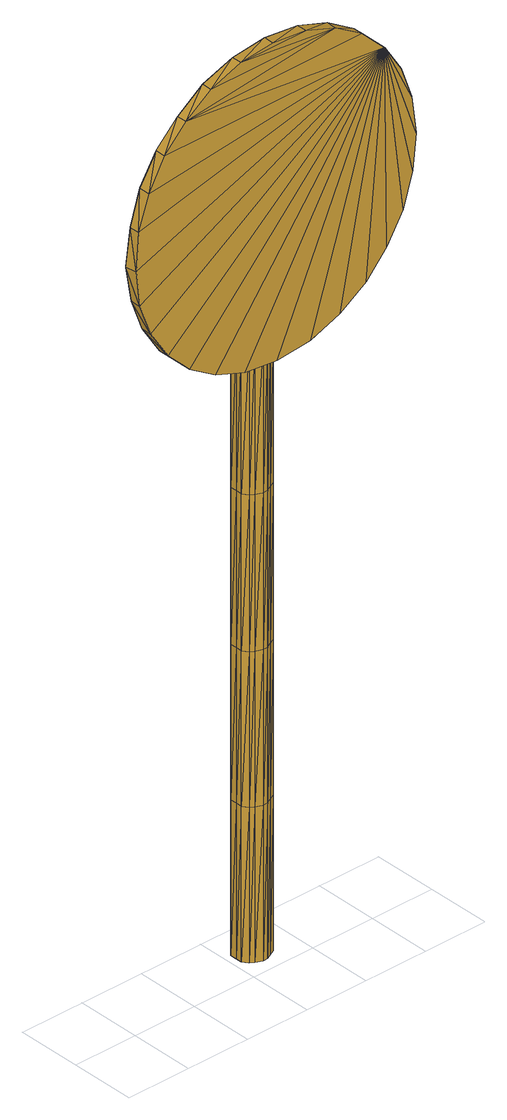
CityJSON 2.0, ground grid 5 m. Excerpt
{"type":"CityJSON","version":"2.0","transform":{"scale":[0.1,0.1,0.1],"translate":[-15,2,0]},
"CityObjects":{
"cityfurniture1":{"type":"CityFurniture","geometry":[{"type":"CompositeSurface","lod":"2","boundaries":[[[0,1,2]],[[2,3,0]],[[4,0,3]],[[3,5,4]],[[6,4,5]],[[5,7,6]],[[8,6,7]],[[7,9,8]],[[10,8,9]],[[9,11,10]],[[12,10,11]],[[11,13,12]],[[14,12,13]],[[13,15,14]],[[16,14,15]],[[15,17,16]],[[18,16,17]],[[17,19,18]],[[20,18,19]],[[19,21,20]],[[22,20,21]],[[21,23,22]],[[24,22,23]],[[23,25,24]],[[26,24,25]],[[25,27,26]],[[28,26,27]],[[27,29,28]],[[30,28,29]],[[29,31,30]],[[32,30,31]],[[31,33,32]],[[34,32,33]],[[33,35,34]],[[36,34,35]],[[35,37,36]],[[38,36,37]],[[37,39,38]],[[40,38,39]],[[39,41,40]],[[42,40,41]],[[41,43,42]],[[44,42,43]],[[43,45,44]],[[46,44,45]],[[45,47,46]],[[48,46,47]],[[47,49,48]],[[50,48,49]],[[49,51,50]],[[52,50,51]],[[51,53,52]],[[54,52,53]],[[53,55,54]],[[1,54,55]],[[55,2,1]],[[21,19,17]],[[21,17,15]],[[21,15,13]],[[21,13,11]],[[21,11,9]],[[21,9,7]],[[21,7,5]],[[21,5,3]],[[21,3,2]],[[21,2,55]],[[21,55,53]],[[21,53,51]],[[21,51,49]],[[21,49,47]],[[21,47,45]],[[21,45,43]],[[21,43,41]],[[21,41,39]],[[21,39,37]],[[21,37,35]],[[23,21,35]],[[25,23,35]],[[25,35,33]],[[25,33,31]],[[27,25,31]],[[27,31,29]],[[26,28,30]],[[16,18,20]],[[14,16,20]],[[12,14,20]],[[10,12,20]],[[8,10,20]],[[6,8,20]],[[4,6,20]],[[0,4,20]],[[1,0,20]],[[54,1,20]],[[52,54,20]],[[50,52,20]],[[48,50,20]],[[46,48,20]],[[44,46,20]],[[42,44,20]],[[40,42,20]],[[38,40,20]],[[36,38,20]],[[34,36,20]],[[34,20,22]],[[34,22,24]],[[32,34,24]],[[30,32,24]],[[26,30,24]]]}]},
"cityfurniture2":{"type":"CityFurniture","geometry":[{"type":"CompositeSurface","lod":"2","boundaries":[[[56,57,58]],[[56,59,57]],[[56,60,59]],[[56,61,60]],[[56,62,61]],[[56,63,62]],[[56,64,63]],[[56,65,64]],[[56,66,65]],[[56,67,66]],[[56,68,67]],[[56,69,68]],[[56,70,69]],[[56,71,70]],[[56,72,71]],[[56,73,72]],[[56,74,73]],[[56,58,74]],[[58,75,76]],[[58,57,75]],[[57,77,75]],[[57,59,77]],[[59,78,77]],[[59,60,78]],[[60,79,78]],[[60,61,79]],[[61,80,79]],[[61,62,80]],[[62,81,80]],[[62,63,81]],[[63,82,81]],[[63,64,82]],[[64,83,82]],[[64,65,83]],[[65,84,83]],[[65,66,84]],[[66,85,84]],[[66,67,85]],[[67,86,85]],[[67,68,86]],[[68,87,86]],[[68,69,87]],[[69,88,87]],[[69,70,88]],[[70,89,88]],[[70,71,89]],[[71,90,89]],[[71,72,90]],[[72,91,90]],[[72,73,91]],[[73,92,91]],[[73,74,92]],[[74,76,92]],[[74,58,76]],[[76,93,94]],[[76,75,93]],[[75,95,93]],[[75,77,95]],[[77,96,95]],[[77,78,96]],[[78,97,96]],[[78,79,97]],[[79,98,97]],[[79,80,98]],[[80,99,98]],[[80,81,99]],[[81,100,99]],[[81,82,100]],[[82,101,100]],[[82,83,101]],[[83,102,101]],[[83,84,102]],[[84,103,102]],[[84,85,103]],[[85,104,103]],[[85,86,104]],[[86,105,104]],[[86,87,105]],[[87,106,105]],[[87,88,106]],[[88,107,106]],[[88,89,107]],[[89,108,107]],[[89,90,108]],[[90,109,108]],[[90,91,109]],[[91,110,109]],[[91,92,110]],[[92,94,110]],[[92,76,94]],[[94,111,112]],[[94,93,111]],[[93,113,111]],[[93,95,113]],[[95,114,113]],[[95,96,114]],[[96,115,114]],[[96,97,115]],[[97,116,115]],[[97,98,116]],[[98,117,116]],[[98,99,117]],[[99,118,117]],[[99,100,118]],[[100,119,118]],[[100,101,119]],[[101,120,119]],[[101,102,120]],[[102,121,120]],[[102,103,121]],[[103,122,121]],[[103,104,122]],[[104,123,122]],[[104,105,123]],[[105,124,123]],[[105,106,124]],[[106,125,124]],[[106,107,125]],[[107,126,125]],[[107,108,126]],[[108,127,126]],[[108,109,127]],[[109,128,127]],[[109,110,128]],[[110,112,128]],[[110,94,112]],[[112,129,130]],[[112,111,129]],[[111,131,129]],[[111,113,131]],[[113,132,131]],[[113,114,132]],[[114,133,132]],[[114,115,133]],[[115,134,133]],[[115,116,134]],[[116,135,134]],[[116,117,135]],[[117,136,135]],[[117,118,136]],[[118,137,136]],[[118,119,137]],[[119,138,137]],[[119,120,138]],[[120,139,138]],[[120,121,139]],[[121,140,139]],[[121,122,140]],[[122,141,140]],[[122,123,141]],[[123,142,141]],[[123,124,142]],[[124,143,142]],[[124,125,143]],[[125,144,143]],[[125,126,144]],[[126,145,144]],[[126,127,145]],[[127,146,145]],[[127,128,146]],[[128,130,146]],[[128,112,130]],[[130,147,148]],[[130,129,147]],[[129,149,147]],[[129,131,149]],[[131,150,149]],[[131,132,150]],[[132,151,150]],[[132,133,151]],[[133,152,151]],[[133,134,152]],[[134,153,152]],[[134,135,153]],[[135,154,153]],[[135,136,154]],[[136,155,154]],[[136,137,155]],[[137,156,155]],[[137,138,156]],[[138,157,156]],[[138,139,157]],[[139,158,157]],[[139,140,158]],[[140,159,158]],[[140,141,159]],[[141,160,159]],[[141,142,160]],[[142,161,160]],[[142,143,161]],[[143,162,161]],[[143,144,162]],[[144,163,162]],[[144,145,163]],[[145,164,163]],[[145,146,164]],[[146,148,164]],[[146,130,148]],[[165,148,147]],[[165,147,149]],[[165,149,150]],[[165,150,151]],[[165,151,152]],[[165,152,153]],[[165,153,154]],[[165,154,155]],[[165,155,156]],[[165,156,157]],[[165,157,158]],[[165,158,159]],[[165,159,160]],[[165,160,161]],[[165,161,162]],[[165,162,163]],[[165,163,164]],[[165,164,148]]]}]}
},
"vertices":[
[149,1,458],[121,1,455],[121,9,454],[149,9,458],[174,1,467],[174,9,467],[196,1,481],[196,10,481],[214,2,499],[214,10,499],[228,2,521],[228,11,521],[237,3,546],[237,11,546],[240,3,573],[240,12,573],[237,4,601],[237,12,601],[228,4,626],[228,12,626],[214,4,648],[214,13,648],[196,5,666],[196,13,666],[174,5,680],[174,13,680],[149,5,689],[149,13,689],[121,5,692],[121,13,692],[94,5,689],[94,13,689],[69,5,680],[69,13,680],[47,4,666],[47,12,666],[29,4,648],[29,12,648],[15,3,626],[15,12,626],[6,3,601],[6,11,601],[3,2,573],[2,11,573],[6,2,546],[6,10,546],[15,2,521],[15,10,521],[29,1,499],[29,9,499],[47,1,481],[47,9,481],[69,1,467],[69,9,467],[94,1,458],[94,9,458],
[119,23,1],[131,28,1],[132,23,1],[129,31,1],[125,34,1],[121,36,1],[117,36,1],[112,34,1],[109,31,1],[106,28,1],[106,23,1],[106,18,1],[109,14,1],[112,12,1],[117,10,1],[121,10,1],[125,12,1],[129,14,1],[131,18,1],[131,28,118],[132,23,118],[129,31,118],[125,34,118],[121,36,118],[117,36,118],[112,34,118],[109,31,118],[106,28,118],[106,23,118],[106,18,118],[109,14,118],[112,12,118],[117,10,118],[121,10,118],[125,12,118],[129,14,118],[131,18,118],[131,28,235],[132,23,235],[129,31,235],[125,34,235],[121,36,235],[117,36,235],[112,34,235],[109,31,235],[106,28,235],[106,23,235],[106,18,235],[109,14,235],[112,12,235],[117,10,235],[121,10,235],[125,12,235],[129,14,235],[131,18,235],[131,28,353],[132,23,353],[129,31,353],[125,34,353],[121,36,353],[117,36,353],[112,34,353],[109,31,353],[106,28,353],[106,23,353],[106,18,353],[109,14,353],[112,12,353],[117,10,353],[121,10,353],[125,12,353],[129,14,353],[131,18,353],[131,28,470],[132,23,470],[129,31,470],[125,34,470],[121,36,470],[117,36,470],[112,34,470],[109,31,470],[106,28,470],[106,23,470],[106,18,470],[109,14,470],[112,12,470],[117,10,470],[121,10,470],[125,12,470],[129,14,470],[131,18,470],[131,28,587],[132,23,587],[129,31,587],[125,34,587],[121,36,587],[117,36,587],[112,34,587],[109,31,587],[106,28,587],[106,23,587],[106,18,587],[109,14,587],[112,12,587],[117,10,587],[121,10,587],[125,12,587],[129,14,587],[131,18,587],[119,23,587]
]}
